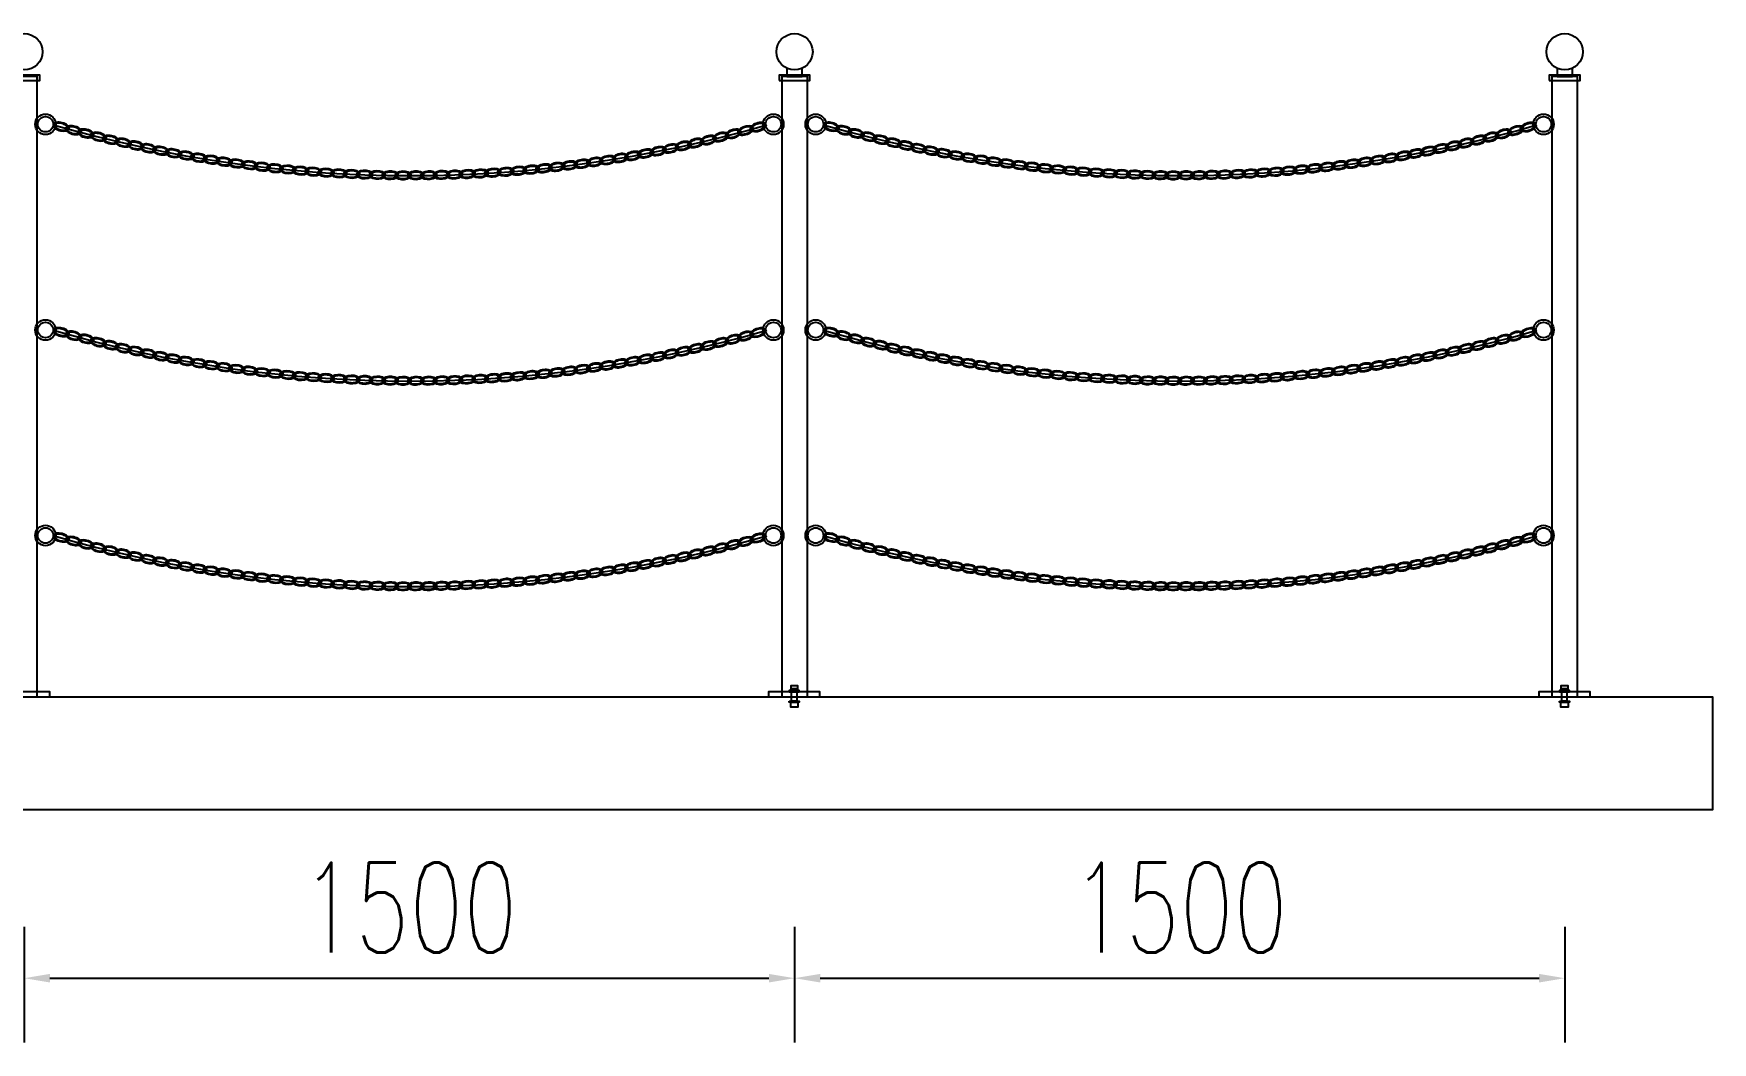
# Model space of a CAD drawing. Extents: x -18540 to 926017, y -610001 to -56924.
# Drawn here: x 497697 to 500966, y -116092 to -114128 of the extents above; entities that cross this region are included whole.
import ezdxf

# ---------------------------------------------------------------- set-up
doc = ezdxf.new("R2010")
doc.units = 0
doc.header["$LTSCALE"] = 10
doc.header["$MEASUREMENT"] = 0
for name, color, linetype in [('W-_ANTICOLLISION防撞措施', 6, 'Continuous'), ('W-PLASTIC_RAILINGS塑木栏杆', 6, 'Continuous'), ('W-REVETMENT驳岸', 251, 'Continuous'), ('W-STEEL_FRAME钢架', 3, 'Continuous')]:
    doc.layers.add(name, color=color, linetype=linetype)
doc.styles.add('STANDARD_T3', font='simplex.shx', dxfattribs={"width": 0.7, "bigfont": 'gbcbig.shx'})
doc.dimstyles.new('W&&50', dxfattribs={"dimtxt": 175, "dimasz": 50, "dimexe": 125, "dimexo": 150, "dimgap": 50, "dimtad": 1, "dimdec": 0, "dimzin": 0, "dimdsep": 46, "dimtxsty": 'STANDARD_T3', "dimcen": 0.09, "dimclrd": 1, "dimclre": 1, "dimclrt": 7, "dimazin": 2, "dimtfac": 1, "dimtdec": 0, "dimtix": 1, "dimtmove": 2, "dimatfit": 3, "dimfxl": 100, "dimtolj": 1, "dimtzin": 0, "dimarcsym": 0})

# ---------------------------------------------------------------- blocks, each defined once
blk = doc.blocks.new('*D1954')
at = {"layer": 'Defpoints', "color": 0, "transparency": 16777216}
for p in [(497678.5, -115419.4), (499178.5, -115419.4), (499178.5, -115967)]:
    blk.add_point(p, dxfattribs=at)
at = {"layer": 'W-STEEL_FRAME钢架', "color": 1, "lineweight": -2, "transparency": 16777216}
for p, q in [((497678.5, -115867), (497678.5, -116092)), ((499178.5, -115867), (499178.5, -116092)), ((497728.5, -115967), (499128.5, -115967))]:
    blk.add_line(p, q, dxfattribs=at)
at = {"layer": 'W-STEEL_FRAME钢架', "color": 1, "transparency": 16777216}
for points in [[(497728.5, -115958.6), (497728.5, -115975.3), (497678.5, -115967)], [(499128.5, -115958.6), (499128.5, -115975.3), (499178.5, -115967)]]:
    blk.add_solid(points, dxfattribs=at)
at = {"layer": 'W-STEEL_FRAME钢架', "color": 7, "transparency": 16777216, "insert": (498428.5, -115829.5), "char_height": 175, "attachment_point": 5, "style": 'STANDARD_T3'}
blk.add_mtext('\\A1;1500', dxfattribs=at)
blk = doc.blocks.new('*D1955')
at = {"layer": 'Defpoints', "color": 0, "transparency": 16777216}
for p in [(499178.5, -115419.4), (500678.5, -115419.4), (500678.5, -115967)]:
    blk.add_point(p, dxfattribs=at)
at = {"layer": 'W-STEEL_FRAME钢架', "color": 1, "lineweight": -2, "transparency": 16777216}
for p, q in [((499178.5, -115867), (499178.5, -116092)), ((500678.5, -115867), (500678.5, -116092)), ((499228.5, -115967), (500628.5, -115967))]:
    blk.add_line(p, q, dxfattribs=at)
at = {"layer": 'W-STEEL_FRAME钢架', "color": 1, "transparency": 16777216}
for points in [[(499228.5, -115958.6), (499228.5, -115975.3), (499178.5, -115967)], [(500628.5, -115958.6), (500628.5, -115975.3), (500678.5, -115967)]]:
    blk.add_solid(points, dxfattribs=at)
at = {"layer": 'W-STEEL_FRAME钢架', "color": 7, "transparency": 16777216, "insert": (499928.5, -115829.5), "char_height": 175, "attachment_point": 5, "style": 'STANDARD_T3'}
blk.add_mtext('\\A1;1500', dxfattribs=at)
blk = doc.blocks.new('*U1952')
at = {"layer": 'W-PLASTIC_RAILINGS塑木栏杆'}
for centre, start_param, end_param in [((15.9, 0.7), 5.719675, 11.831037), ((41, 0.9), 2.578067, 8.689445)]:
    blk.add_ellipse(centre, major_axis=(15.9, 0.7), ratio=0.498883, start_param=start_param, end_param=end_param, dxfattribs=at)
for points, knots in [([(28.1, -1.9), (28.2, -1.8), (28.3, -1.6), (29, -1), (29.4, -0.5), (29.8, 0.2), (30, 0.5), (30, 1), (30, 1.1), (30, 1.3), (30, 1.5), (30, 1.8), (29.8, 2.3), (29.6, 2.6), (29.1, 3.2), (28.8, 3.5), (28.1, 4.1), (27.6, 4.4), (26.1, 5.2), (24.7, 5.7), (21.7, 6.5), (20, 6.7), (16.5, 6.9), (14.7, 6.8), (11.2, 6.3), (9.5, 5.9), (6.8, 5), (5.7, 4.5), (4.1, 3.5), (3.5, 3), (2.6, 2.1), (2.3, 1.7), (2, 1), (1.9, 0.7), (1.8, 0.1), (1.8, -0.2), (2, -0.8), (2.2, -1.1), (2.7, -1.8), (3.1, -2.2), (4.1, -2.9), (4.7, -3.3), (6, -3.9), (6.8, -4.2), (9, -4.9), (10.5, -5.2), (13.9, -5.5), (15.6, -5.5), (19, -5.2), (20.7, -4.9), (23.8, -4.1), (25.2, -3.6), (26.4, -3), (26.4, -2.9), (26.5, -2.9)], [5.672591, 5.672591, 5.672591, 5.672591, 5.732045, 5.732045, 5.989329, 5.989329, 6.173043, 6.173043, 6.283185, 6.283185, 6.283185, 6.455274, 6.455274, 6.627362, 6.627362, 6.79945, 6.79945, 6.971538, 6.971538, 7.326596, 7.326596, 7.681654, 7.681654, 8.036712, 8.036712, 8.39177, 8.39177, 8.689562, 8.689562, 8.937439, 8.937439, 9.144062, 9.144062, 9.350686, 9.350686, 9.55731, 9.55731, 9.763933, 9.763933, 9.970557, 9.970557, 10.177181, 10.177181, 10.383804, 10.383804, 10.72734, 10.72734, 11.070875, 11.070875, 11.414411, 11.414411, 11.757946, 11.757946, 11.773982, 11.773982, 11.773982, 11.773982]), ([(28.9, 3.4), (28.6, 3.2), (28.3, 2.9), (27.7, 2.3), (27.4, 1.9), (27, 1.2), (26.9, 0.9), (26.9, 0.3), (26.9, 0), (27.1, -0.6), (27.3, -1), (27.8, -1.7), (28.2, -2), (29.1, -2.7), (29.7, -3.1), (31.1, -3.7), (31.8, -4), (34, -4.7), (35.6, -5), (38.9, -5.3), (40.7, -5.3), (44.1, -5.1), (45.8, -4.8), (48.8, -3.9), (50.2, -3.4), (52.2, -2.3), (53, -1.8), (54.1, -0.9), (54.5, -0.4), (54.9, 0.4), (55, 0.7), (55.1, 1.1), (55.1, 1.3), (55.1, 1.5), (55.1, 1.7), (55, 1.9), (54.8, 2.5), (54.7, 2.8), (54.2, 3.3), (53.9, 3.6), (53.2, 4.2), (52.7, 4.5), (51.1, 5.4), (49.8, 5.9), (46.8, 6.7), (45.1, 6.9), (41.6, 7.1), (39.7, 7), (36.3, 6.5), (34.6, 6.1), (32.1, 5.3), (31.2, 4.9), (30.4, 4.4)], [2.530994, 2.530994, 2.530994, 2.530994, 2.654253, 2.654253, 2.860877, 2.860877, 3.067501, 3.067501, 3.274124, 3.274124, 3.480748, 3.480748, 3.687372, 3.687372, 3.893995, 3.893995, 4.100619, 4.100619, 4.444154, 4.444154, 4.78769, 4.78769, 5.131226, 5.131226, 5.474761, 5.474761, 5.732045, 5.732045, 5.989329, 5.989329, 6.173043, 6.173043, 6.283185, 6.283185, 6.283185, 6.455274, 6.455274, 6.627362, 6.627362, 6.79945, 6.79945, 6.971538, 6.971538, 7.326596, 7.326596, 7.681654, 7.681654, 8.036712, 8.036712, 8.39177, 8.39177, 8.632388, 8.632388, 8.632388, 8.632388])]:
    blk.add_open_spline(points, degree=3, knots=knots, dxfattribs=at)
blk = doc.blocks.new('*U1953')
at = {"layer": 'W-REVETMENT驳岸', "color": 0, "linetype": 'ByBlock', "lineweight": -2, "transparency": 16777216}
for p, rotation in [((499234.6, -114305.4), 343.7596410931119), ((500568, -114321.4), 14.86390870683564), ((499282.8, -114318.9), 344.9116510047311), ((499331.2, -114331.4), 346.0636609163505), ((499379.8, -114343), 347.2156708279701), ((500422, -114355.5), 11.40787897197812), ((500470.9, -114345.1), 12.55988888359726), ((500519.6, -114333.7), 13.71189879521642), ((499428.7, -114353.5), 348.3676807395893), ((499477.8, -114363.1), 349.5196906512087), ((499527, -114371.7), 350.6717005628279), ((499576.4, -114379.3), 351.8237104744471), ((500224.5, -114387.1), 6.799839325499762), ((500274.1, -114380.7), 7.951849237119617), ((500323.6, -114373.3), 9.103859148739456), ((500372.9, -114364.9), 10.25586906035894), ((499626, -114386), 352.9757203860663), ((499675.7, -114391.6), 354.1277302976861), ((499725.5, -114396.2), 355.2797402093058), ((499775.3, -114399.8), 356.4317501209254), ((499825.3, -114402.4), 357.5837600325448), ((499875.2, -114404), 358.7357699441634), ((499925.2, -114404.6), 359.8877798557872), ((499975.2, -114404.2), 1.039789767401623), ((500025.2, -114402.8), 2.191799679021282), ((500075.2, -114400.4), 3.34380959064171), ((500125, -114397), 4.495819502261089), ((500174.8, -114392.5), 5.647829413880275)]:
    blk.add_blockref('*U1952', p, dxfattribs=dict(at, rotation=rotation))
blk = doc.blocks.new('*U1930')
at = {"layer": 'W-PLASTIC_RAILINGS塑木栏杆'}
for centre, start_param, end_param in [((15.9, 0.7), 5.719675, 11.831037), ((41, 0.9), 2.578067, 8.689445)]:
    blk.add_ellipse(centre, major_axis=(15.9, 0.7), ratio=0.498883, start_param=start_param, end_param=end_param, dxfattribs=at)
for points, knots in [([(28.1, -1.9), (28.2, -1.8), (28.3, -1.6), (29, -1), (29.4, -0.5), (29.8, 0.2), (30, 0.5), (30, 1), (30, 1.1), (30, 1.3), (30, 1.5), (30, 1.8), (29.8, 2.3), (29.6, 2.6), (29.1, 3.2), (28.8, 3.5), (28.1, 4.1), (27.6, 4.4), (26.1, 5.2), (24.7, 5.7), (21.7, 6.5), (20, 6.7), (16.5, 6.9), (14.7, 6.8), (11.2, 6.3), (9.5, 5.9), (6.8, 5), (5.7, 4.5), (4.1, 3.5), (3.5, 3), (2.6, 2.1), (2.3, 1.7), (2, 1), (1.9, 0.7), (1.8, 0.1), (1.8, -0.2), (2, -0.8), (2.2, -1.1), (2.7, -1.8), (3.1, -2.2), (4.1, -2.9), (4.7, -3.3), (6, -3.9), (6.8, -4.2), (9, -4.9), (10.5, -5.2), (13.9, -5.5), (15.6, -5.5), (19, -5.2), (20.7, -4.9), (23.8, -4.1), (25.2, -3.6), (26.4, -3), (26.4, -2.9), (26.5, -2.9)], [5.672591, 5.672591, 5.672591, 5.672591, 5.732045, 5.732045, 5.989329, 5.989329, 6.173043, 6.173043, 6.283185, 6.283185, 6.283185, 6.455274, 6.455274, 6.627362, 6.627362, 6.79945, 6.79945, 6.971538, 6.971538, 7.326596, 7.326596, 7.681654, 7.681654, 8.036712, 8.036712, 8.39177, 8.39177, 8.689562, 8.689562, 8.937439, 8.937439, 9.144062, 9.144062, 9.350686, 9.350686, 9.55731, 9.55731, 9.763933, 9.763933, 9.970557, 9.970557, 10.177181, 10.177181, 10.383804, 10.383804, 10.72734, 10.72734, 11.070875, 11.070875, 11.414411, 11.414411, 11.757946, 11.757946, 11.773982, 11.773982, 11.773982, 11.773982]), ([(28.9, 3.4), (28.6, 3.2), (28.3, 2.9), (27.7, 2.3), (27.4, 1.9), (27, 1.2), (26.9, 0.9), (26.9, 0.3), (26.9, 0), (27.1, -0.6), (27.3, -1), (27.8, -1.7), (28.2, -2), (29.1, -2.7), (29.7, -3.1), (31.1, -3.7), (31.8, -4), (34, -4.7), (35.6, -5), (38.9, -5.3), (40.7, -5.3), (44.1, -5.1), (45.8, -4.8), (48.8, -3.9), (50.2, -3.4), (52.2, -2.3), (53, -1.8), (54.1, -0.9), (54.5, -0.4), (54.9, 0.4), (55, 0.7), (55.1, 1.1), (55.1, 1.3), (55.1, 1.5), (55.1, 1.7), (55, 1.9), (54.8, 2.5), (54.7, 2.8), (54.2, 3.3), (53.9, 3.6), (53.2, 4.2), (52.7, 4.5), (51.1, 5.4), (49.8, 5.9), (46.8, 6.7), (45.1, 6.9), (41.6, 7.1), (39.7, 7), (36.3, 6.5), (34.6, 6.1), (32.1, 5.3), (31.2, 4.9), (30.4, 4.4)], [2.530994, 2.530994, 2.530994, 2.530994, 2.654253, 2.654253, 2.860877, 2.860877, 3.067501, 3.067501, 3.274124, 3.274124, 3.480748, 3.480748, 3.687372, 3.687372, 3.893995, 3.893995, 4.100619, 4.100619, 4.444154, 4.444154, 4.78769, 4.78769, 5.131226, 5.131226, 5.474761, 5.474761, 5.732045, 5.732045, 5.989329, 5.989329, 6.173043, 6.173043, 6.283185, 6.283185, 6.283185, 6.455274, 6.455274, 6.627362, 6.627362, 6.79945, 6.79945, 6.971538, 6.971538, 7.326596, 7.326596, 7.681654, 7.681654, 8.036712, 8.036712, 8.39177, 8.39177, 8.632388, 8.632388, 8.632388, 8.632388])]:
    blk.add_open_spline(points, degree=3, knots=knots, dxfattribs=at)
blk = doc.blocks.new('*U1931')
at = {"layer": 'W-REVETMENT驳岸', "color": 0, "linetype": 'ByBlock', "lineweight": -2, "transparency": 16777216}
for p, rotation in [((499234.6, -114705.4), 343.7596410931119), ((500568, -114721.4), 14.86390870683564), ((499282.8, -114718.9), 344.9116510047311), ((499331.2, -114731.4), 346.0636609163505), ((500470.9, -114745.1), 12.55988888359726), ((500519.6, -114733.7), 13.71189879521642), ((499379.8, -114743), 347.2156708279701), ((499428.7, -114753.5), 348.3676807395893), ((499477.8, -114763.1), 349.5196906512087), ((499527, -114771.7), 350.6717005628279), ((500323.6, -114773.3), 9.103859148739456), ((500372.9, -114764.9), 10.25586906035894), ((500422, -114755.5), 11.40787897197812), ((499576.4, -114779.3), 351.8237104744471), ((499626, -114786), 352.9757203860663), ((499675.7, -114791.6), 354.1277302976861), ((499725.5, -114796.2), 355.2797402093058), ((499775.3, -114799.8), 356.4317501209254), ((499825.3, -114802.4), 357.5837600325448), ((499875.2, -114804), 358.7357699441634), ((499925.2, -114804.6), 359.8877798557872), ((499975.2, -114804.2), 1.039789767401623), ((500025.2, -114802.8), 2.191799679021282), ((500075.2, -114800.4), 3.34380959064171), ((500125, -114797), 4.495819502261089), ((500174.8, -114792.5), 5.647829413880275), ((500224.5, -114787.1), 6.799839325499762), ((500274.1, -114780.7), 7.951849237119617)]:
    blk.add_blockref('*U1930', p, dxfattribs=dict(at, rotation=rotation))
blk = doc.blocks.new('*U1932')
at = {"layer": 'W-PLASTIC_RAILINGS塑木栏杆'}
for centre, start_param, end_param in [((15.9, 0.7), 5.719675, 11.831037), ((41, 0.9), 2.578067, 8.689445)]:
    blk.add_ellipse(centre, major_axis=(15.9, 0.7), ratio=0.498883, start_param=start_param, end_param=end_param, dxfattribs=at)
for points, knots in [([(28.1, -1.9), (28.2, -1.8), (28.3, -1.6), (29, -1), (29.4, -0.5), (29.8, 0.2), (30, 0.5), (30, 1), (30, 1.1), (30, 1.3), (30, 1.5), (30, 1.8), (29.8, 2.3), (29.6, 2.6), (29.1, 3.2), (28.8, 3.5), (28.1, 4.1), (27.6, 4.4), (26.1, 5.2), (24.7, 5.7), (21.7, 6.5), (20, 6.7), (16.5, 6.9), (14.7, 6.8), (11.2, 6.3), (9.5, 5.9), (6.8, 5), (5.7, 4.5), (4.1, 3.5), (3.5, 3), (2.6, 2.1), (2.3, 1.7), (2, 1), (1.9, 0.7), (1.8, 0.1), (1.8, -0.2), (2, -0.8), (2.2, -1.1), (2.7, -1.8), (3.1, -2.2), (4.1, -2.9), (4.7, -3.3), (6, -3.9), (6.8, -4.2), (9, -4.9), (10.5, -5.2), (13.9, -5.5), (15.6, -5.5), (19, -5.2), (20.7, -4.9), (23.8, -4.1), (25.2, -3.6), (26.4, -3), (26.4, -2.9), (26.5, -2.9)], [5.672591, 5.672591, 5.672591, 5.672591, 5.732045, 5.732045, 5.989329, 5.989329, 6.173043, 6.173043, 6.283185, 6.283185, 6.283185, 6.455274, 6.455274, 6.627362, 6.627362, 6.79945, 6.79945, 6.971538, 6.971538, 7.326596, 7.326596, 7.681654, 7.681654, 8.036712, 8.036712, 8.39177, 8.39177, 8.689562, 8.689562, 8.937439, 8.937439, 9.144062, 9.144062, 9.350686, 9.350686, 9.55731, 9.55731, 9.763933, 9.763933, 9.970557, 9.970557, 10.177181, 10.177181, 10.383804, 10.383804, 10.72734, 10.72734, 11.070875, 11.070875, 11.414411, 11.414411, 11.757946, 11.757946, 11.773982, 11.773982, 11.773982, 11.773982]), ([(28.9, 3.4), (28.6, 3.2), (28.3, 2.9), (27.7, 2.3), (27.4, 1.9), (27, 1.2), (26.9, 0.9), (26.9, 0.3), (26.9, 0), (27.1, -0.6), (27.3, -1), (27.8, -1.7), (28.2, -2), (29.1, -2.7), (29.7, -3.1), (31.1, -3.7), (31.8, -4), (34, -4.7), (35.6, -5), (38.9, -5.3), (40.7, -5.3), (44.1, -5.1), (45.8, -4.8), (48.8, -3.9), (50.2, -3.4), (52.2, -2.3), (53, -1.8), (54.1, -0.9), (54.5, -0.4), (54.9, 0.4), (55, 0.7), (55.1, 1.1), (55.1, 1.3), (55.1, 1.5), (55.1, 1.7), (55, 1.9), (54.8, 2.5), (54.7, 2.8), (54.2, 3.3), (53.9, 3.6), (53.2, 4.2), (52.7, 4.5), (51.1, 5.4), (49.8, 5.9), (46.8, 6.7), (45.1, 6.9), (41.6, 7.1), (39.7, 7), (36.3, 6.5), (34.6, 6.1), (32.1, 5.3), (31.2, 4.9), (30.4, 4.4)], [2.530994, 2.530994, 2.530994, 2.530994, 2.654253, 2.654253, 2.860877, 2.860877, 3.067501, 3.067501, 3.274124, 3.274124, 3.480748, 3.480748, 3.687372, 3.687372, 3.893995, 3.893995, 4.100619, 4.100619, 4.444154, 4.444154, 4.78769, 4.78769, 5.131226, 5.131226, 5.474761, 5.474761, 5.732045, 5.732045, 5.989329, 5.989329, 6.173043, 6.173043, 6.283185, 6.283185, 6.283185, 6.455274, 6.455274, 6.627362, 6.627362, 6.79945, 6.79945, 6.971538, 6.971538, 7.326596, 7.326596, 7.681654, 7.681654, 8.036712, 8.036712, 8.39177, 8.39177, 8.632388, 8.632388, 8.632388, 8.632388])]:
    blk.add_open_spline(points, degree=3, knots=knots, dxfattribs=at)
blk = doc.blocks.new('*U1933')
at = {"layer": 'W-REVETMENT驳岸', "color": 0, "linetype": 'ByBlock', "lineweight": -2, "transparency": 16777216}
for p, rotation in [((499234.6, -115105.4), 343.7596410931119), ((499282.8, -115118.9), 344.9116510047311), ((499331.2, -115131.4), 346.0636609163505), ((500519.6, -115133.7), 13.71189879521642), ((500568, -115121.4), 14.86390870683564), ((499379.8, -115143), 347.2156708279701), ((499428.7, -115153.5), 348.3676807395893), ((499477.8, -115163.1), 349.5196906512087), ((500323.6, -115173.3), 9.103859148739456), ((500372.9, -115164.9), 10.25586906035894), ((500422, -115155.5), 11.40787897197812), ((500470.9, -115145.1), 12.55988888359726), ((499527, -115171.7), 350.6717005628279), ((499576.4, -115179.3), 351.8237104744471), ((499626, -115186), 352.9757203860663), ((499675.7, -115191.6), 354.1277302976861), ((499725.5, -115196.2), 355.2797402093058), ((500075.2, -115200.4), 3.34380959064171), ((500125, -115197), 4.495819502261089), ((500174.8, -115192.5), 5.647829413880275), ((500224.5, -115187.1), 6.799839325499762), ((500274.1, -115180.7), 7.951849237119617), ((499775.3, -115199.8), 356.4317501209254), ((499825.3, -115202.4), 357.5837600325448), ((499875.2, -115204), 358.7357699441634), ((499925.2, -115204.6), 359.8877798557872), ((499975.2, -115204.2), 1.039789767401623), ((500025.2, -115202.8), 2.191799679021282)]:
    blk.add_blockref('*U1932', p, dxfattribs=dict(at, rotation=rotation))
blk = doc.blocks.new('*U1944')
at = {"layer": 'W-PLASTIC_RAILINGS塑木栏杆'}
for centre, start_param, end_param in [((15.9, 0.7), 5.719675, 11.831037), ((41, 0.9), 2.578067, 8.689445)]:
    blk.add_ellipse(centre, major_axis=(15.9, 0.7), ratio=0.498883, start_param=start_param, end_param=end_param, dxfattribs=at)
for points, knots in [([(28.1, -1.9), (28.2, -1.8), (28.3, -1.6), (29, -1), (29.4, -0.5), (29.8, 0.2), (30, 0.5), (30, 1), (30, 1.1), (30, 1.3), (30, 1.5), (30, 1.8), (29.8, 2.3), (29.6, 2.6), (29.1, 3.2), (28.8, 3.5), (28.1, 4.1), (27.6, 4.4), (26.1, 5.2), (24.7, 5.7), (21.7, 6.5), (20, 6.7), (16.5, 6.9), (14.7, 6.8), (11.2, 6.3), (9.5, 5.9), (6.8, 5), (5.7, 4.5), (4.1, 3.5), (3.5, 3), (2.6, 2.1), (2.3, 1.7), (2, 1), (1.9, 0.7), (1.8, 0.1), (1.8, -0.2), (2, -0.8), (2.2, -1.1), (2.7, -1.8), (3.1, -2.2), (4.1, -2.9), (4.7, -3.3), (6, -3.9), (6.8, -4.2), (9, -4.9), (10.5, -5.2), (13.9, -5.5), (15.6, -5.5), (19, -5.2), (20.7, -4.9), (23.8, -4.1), (25.2, -3.6), (26.4, -3), (26.4, -2.9), (26.5, -2.9)], [5.672591, 5.672591, 5.672591, 5.672591, 5.732045, 5.732045, 5.989329, 5.989329, 6.173043, 6.173043, 6.283185, 6.283185, 6.283185, 6.455274, 6.455274, 6.627362, 6.627362, 6.79945, 6.79945, 6.971538, 6.971538, 7.326596, 7.326596, 7.681654, 7.681654, 8.036712, 8.036712, 8.39177, 8.39177, 8.689562, 8.689562, 8.937439, 8.937439, 9.144062, 9.144062, 9.350686, 9.350686, 9.55731, 9.55731, 9.763933, 9.763933, 9.970557, 9.970557, 10.177181, 10.177181, 10.383804, 10.383804, 10.72734, 10.72734, 11.070875, 11.070875, 11.414411, 11.414411, 11.757946, 11.757946, 11.773982, 11.773982, 11.773982, 11.773982]), ([(28.9, 3.4), (28.6, 3.2), (28.3, 2.9), (27.7, 2.3), (27.4, 1.9), (27, 1.2), (26.9, 0.9), (26.9, 0.3), (26.9, 0), (27.1, -0.6), (27.3, -1), (27.8, -1.7), (28.2, -2), (29.1, -2.7), (29.7, -3.1), (31.1, -3.7), (31.8, -4), (34, -4.7), (35.6, -5), (38.9, -5.3), (40.7, -5.3), (44.1, -5.1), (45.8, -4.8), (48.8, -3.9), (50.2, -3.4), (52.2, -2.3), (53, -1.8), (54.1, -0.9), (54.5, -0.4), (54.9, 0.4), (55, 0.7), (55.1, 1.1), (55.1, 1.3), (55.1, 1.5), (55.1, 1.7), (55, 1.9), (54.8, 2.5), (54.7, 2.8), (54.2, 3.3), (53.9, 3.6), (53.2, 4.2), (52.7, 4.5), (51.1, 5.4), (49.8, 5.9), (46.8, 6.7), (45.1, 6.9), (41.6, 7.1), (39.7, 7), (36.3, 6.5), (34.6, 6.1), (32.1, 5.3), (31.2, 4.9), (30.4, 4.4)], [2.530994, 2.530994, 2.530994, 2.530994, 2.654253, 2.654253, 2.860877, 2.860877, 3.067501, 3.067501, 3.274124, 3.274124, 3.480748, 3.480748, 3.687372, 3.687372, 3.893995, 3.893995, 4.100619, 4.100619, 4.444154, 4.444154, 4.78769, 4.78769, 5.131226, 5.131226, 5.474761, 5.474761, 5.732045, 5.732045, 5.989329, 5.989329, 6.173043, 6.173043, 6.283185, 6.283185, 6.283185, 6.455274, 6.455274, 6.627362, 6.627362, 6.79945, 6.79945, 6.971538, 6.971538, 7.326596, 7.326596, 7.681654, 7.681654, 8.036712, 8.036712, 8.39177, 8.39177, 8.632388, 8.632388, 8.632388, 8.632388])]:
    blk.add_open_spline(points, degree=3, knots=knots, dxfattribs=at)
blk = doc.blocks.new('*U1945')
at = {"layer": 'W-REVETMENT驳岸', "color": 0, "linetype": 'ByBlock', "lineweight": -2, "transparency": 16777216}
for p, rotation in [((497734.6, -114305.4), 343.7596410931119), ((499068, -114321.4), 14.86390870683564), ((497782.8, -114318.9), 344.9116510047311), ((497831.2, -114331.4), 346.0636609163505), ((497879.8, -114343), 347.2156708279701), ((498922, -114355.5), 11.40787897197812), ((498970.9, -114345.1), 12.55988888359726), ((499019.6, -114333.7), 13.71189879521642), ((497928.7, -114353.5), 348.3676807395893), ((497977.8, -114363.1), 349.5196906512087), ((498027, -114371.7), 350.6717005628279), ((498076.4, -114379.3), 351.8237104744471), ((498724.5, -114387.1), 6.799839325499762), ((498774.1, -114380.7), 7.951849237119617), ((498823.6, -114373.3), 9.103859148739456), ((498872.9, -114364.9), 10.25586906035894), ((498126, -114386), 352.9757203860663), ((498175.7, -114391.6), 354.1277302976861), ((498225.5, -114396.2), 355.2797402093058), ((498275.3, -114399.8), 356.4317501209254), ((498325.3, -114402.4), 357.5837600325448), ((498375.2, -114404), 358.7357699441634), ((498425.2, -114404.6), 359.8877798557872), ((498475.2, -114404.2), 1.039789767401623), ((498525.2, -114402.8), 2.191799679021282), ((498575.2, -114400.4), 3.34380959064171), ((498625, -114397), 4.495819502261089), ((498674.8, -114392.5), 5.647829413880275)]:
    blk.add_blockref('*U1944', p, dxfattribs=dict(at, rotation=rotation))
blk = doc.blocks.new('*U1940')
at = {"layer": 'W-PLASTIC_RAILINGS塑木栏杆'}
for centre, start_param, end_param in [((15.9, 0.7), 5.719675, 11.831037), ((41, 0.9), 2.578067, 8.689445)]:
    blk.add_ellipse(centre, major_axis=(15.9, 0.7), ratio=0.498883, start_param=start_param, end_param=end_param, dxfattribs=at)
for points, knots in [([(28.1, -1.9), (28.2, -1.8), (28.3, -1.6), (29, -1), (29.4, -0.5), (29.8, 0.2), (30, 0.5), (30, 1), (30, 1.1), (30, 1.3), (30, 1.5), (30, 1.8), (29.8, 2.3), (29.6, 2.6), (29.1, 3.2), (28.8, 3.5), (28.1, 4.1), (27.6, 4.4), (26.1, 5.2), (24.7, 5.7), (21.7, 6.5), (20, 6.7), (16.5, 6.9), (14.7, 6.8), (11.2, 6.3), (9.5, 5.9), (6.8, 5), (5.7, 4.5), (4.1, 3.5), (3.5, 3), (2.6, 2.1), (2.3, 1.7), (2, 1), (1.9, 0.7), (1.8, 0.1), (1.8, -0.2), (2, -0.8), (2.2, -1.1), (2.7, -1.8), (3.1, -2.2), (4.1, -2.9), (4.7, -3.3), (6, -3.9), (6.8, -4.2), (9, -4.9), (10.5, -5.2), (13.9, -5.5), (15.6, -5.5), (19, -5.2), (20.7, -4.9), (23.8, -4.1), (25.2, -3.6), (26.4, -3), (26.4, -2.9), (26.5, -2.9)], [5.672591, 5.672591, 5.672591, 5.672591, 5.732045, 5.732045, 5.989329, 5.989329, 6.173043, 6.173043, 6.283185, 6.283185, 6.283185, 6.455274, 6.455274, 6.627362, 6.627362, 6.79945, 6.79945, 6.971538, 6.971538, 7.326596, 7.326596, 7.681654, 7.681654, 8.036712, 8.036712, 8.39177, 8.39177, 8.689562, 8.689562, 8.937439, 8.937439, 9.144062, 9.144062, 9.350686, 9.350686, 9.55731, 9.55731, 9.763933, 9.763933, 9.970557, 9.970557, 10.177181, 10.177181, 10.383804, 10.383804, 10.72734, 10.72734, 11.070875, 11.070875, 11.414411, 11.414411, 11.757946, 11.757946, 11.773982, 11.773982, 11.773982, 11.773982]), ([(28.9, 3.4), (28.6, 3.2), (28.3, 2.9), (27.7, 2.3), (27.4, 1.9), (27, 1.2), (26.9, 0.9), (26.9, 0.3), (26.9, 0), (27.1, -0.6), (27.3, -1), (27.8, -1.7), (28.2, -2), (29.1, -2.7), (29.7, -3.1), (31.1, -3.7), (31.8, -4), (34, -4.7), (35.6, -5), (38.9, -5.3), (40.7, -5.3), (44.1, -5.1), (45.8, -4.8), (48.8, -3.9), (50.2, -3.4), (52.2, -2.3), (53, -1.8), (54.1, -0.9), (54.5, -0.4), (54.9, 0.4), (55, 0.7), (55.1, 1.1), (55.1, 1.3), (55.1, 1.5), (55.1, 1.7), (55, 1.9), (54.8, 2.5), (54.7, 2.8), (54.2, 3.3), (53.9, 3.6), (53.2, 4.2), (52.7, 4.5), (51.1, 5.4), (49.8, 5.9), (46.8, 6.7), (45.1, 6.9), (41.6, 7.1), (39.7, 7), (36.3, 6.5), (34.6, 6.1), (32.1, 5.3), (31.2, 4.9), (30.4, 4.4)], [2.530994, 2.530994, 2.530994, 2.530994, 2.654253, 2.654253, 2.860877, 2.860877, 3.067501, 3.067501, 3.274124, 3.274124, 3.480748, 3.480748, 3.687372, 3.687372, 3.893995, 3.893995, 4.100619, 4.100619, 4.444154, 4.444154, 4.78769, 4.78769, 5.131226, 5.131226, 5.474761, 5.474761, 5.732045, 5.732045, 5.989329, 5.989329, 6.173043, 6.173043, 6.283185, 6.283185, 6.283185, 6.455274, 6.455274, 6.627362, 6.627362, 6.79945, 6.79945, 6.971538, 6.971538, 7.326596, 7.326596, 7.681654, 7.681654, 8.036712, 8.036712, 8.39177, 8.39177, 8.632388, 8.632388, 8.632388, 8.632388])]:
    blk.add_open_spline(points, degree=3, knots=knots, dxfattribs=at)
blk = doc.blocks.new('*U1941')
at = {"layer": 'W-REVETMENT驳岸', "color": 0, "linetype": 'ByBlock', "lineweight": -2, "transparency": 16777216}
for p, rotation in [((497734.6, -114705.4), 343.7596410931119), ((499068, -114721.4), 14.86390870683564), ((497782.8, -114718.9), 344.9116510047311), ((497831.2, -114731.4), 346.0636609163505), ((498970.9, -114745.1), 12.55988888359726), ((499019.6, -114733.7), 13.71189879521642), ((497879.8, -114743), 347.2156708279701), ((497928.7, -114753.5), 348.3676807395893), ((497977.8, -114763.1), 349.5196906512087), ((498027, -114771.7), 350.6717005628279), ((498823.6, -114773.3), 9.103859148739456), ((498872.9, -114764.9), 10.25586906035894), ((498922, -114755.5), 11.40787897197812), ((498076.4, -114779.3), 351.8237104744471), ((498126, -114786), 352.9757203860663), ((498175.7, -114791.6), 354.1277302976861), ((498225.5, -114796.2), 355.2797402093058), ((498275.3, -114799.8), 356.4317501209254), ((498325.3, -114802.4), 357.5837600325448), ((498375.2, -114804), 358.7357699441634), ((498425.2, -114804.6), 359.8877798557872), ((498475.2, -114804.2), 1.039789767401623), ((498525.2, -114802.8), 2.191799679021282), ((498575.2, -114800.4), 3.34380959064171), ((498625, -114797), 4.495819502261089), ((498674.8, -114792.5), 5.647829413880275), ((498724.5, -114787.1), 6.799839325499762), ((498774.1, -114780.7), 7.951849237119617)]:
    blk.add_blockref('*U1940', p, dxfattribs=dict(at, rotation=rotation))
blk = doc.blocks.new('*U1942')
at = {"layer": 'W-PLASTIC_RAILINGS塑木栏杆'}
for centre, start_param, end_param in [((15.9, 0.7), 5.719675, 11.831037), ((41, 0.9), 2.578067, 8.689445)]:
    blk.add_ellipse(centre, major_axis=(15.9, 0.7), ratio=0.498883, start_param=start_param, end_param=end_param, dxfattribs=at)
for points, knots in [([(28.1, -1.9), (28.2, -1.8), (28.3, -1.6), (29, -1), (29.4, -0.5), (29.8, 0.2), (30, 0.5), (30, 1), (30, 1.1), (30, 1.3), (30, 1.5), (30, 1.8), (29.8, 2.3), (29.6, 2.6), (29.1, 3.2), (28.8, 3.5), (28.1, 4.1), (27.6, 4.4), (26.1, 5.2), (24.7, 5.7), (21.7, 6.5), (20, 6.7), (16.5, 6.9), (14.7, 6.8), (11.2, 6.3), (9.5, 5.9), (6.8, 5), (5.7, 4.5), (4.1, 3.5), (3.5, 3), (2.6, 2.1), (2.3, 1.7), (2, 1), (1.9, 0.7), (1.8, 0.1), (1.8, -0.2), (2, -0.8), (2.2, -1.1), (2.7, -1.8), (3.1, -2.2), (4.1, -2.9), (4.7, -3.3), (6, -3.9), (6.8, -4.2), (9, -4.9), (10.5, -5.2), (13.9, -5.5), (15.6, -5.5), (19, -5.2), (20.7, -4.9), (23.8, -4.1), (25.2, -3.6), (26.4, -3), (26.4, -2.9), (26.5, -2.9)], [5.672591, 5.672591, 5.672591, 5.672591, 5.732045, 5.732045, 5.989329, 5.989329, 6.173043, 6.173043, 6.283185, 6.283185, 6.283185, 6.455274, 6.455274, 6.627362, 6.627362, 6.79945, 6.79945, 6.971538, 6.971538, 7.326596, 7.326596, 7.681654, 7.681654, 8.036712, 8.036712, 8.39177, 8.39177, 8.689562, 8.689562, 8.937439, 8.937439, 9.144062, 9.144062, 9.350686, 9.350686, 9.55731, 9.55731, 9.763933, 9.763933, 9.970557, 9.970557, 10.177181, 10.177181, 10.383804, 10.383804, 10.72734, 10.72734, 11.070875, 11.070875, 11.414411, 11.414411, 11.757946, 11.757946, 11.773982, 11.773982, 11.773982, 11.773982]), ([(28.9, 3.4), (28.6, 3.2), (28.3, 2.9), (27.7, 2.3), (27.4, 1.9), (27, 1.2), (26.9, 0.9), (26.9, 0.3), (26.9, 0), (27.1, -0.6), (27.3, -1), (27.8, -1.7), (28.2, -2), (29.1, -2.7), (29.7, -3.1), (31.1, -3.7), (31.8, -4), (34, -4.7), (35.6, -5), (38.9, -5.3), (40.7, -5.3), (44.1, -5.1), (45.8, -4.8), (48.8, -3.9), (50.2, -3.4), (52.2, -2.3), (53, -1.8), (54.1, -0.9), (54.5, -0.4), (54.9, 0.4), (55, 0.7), (55.1, 1.1), (55.1, 1.3), (55.1, 1.5), (55.1, 1.7), (55, 1.9), (54.8, 2.5), (54.7, 2.8), (54.2, 3.3), (53.9, 3.6), (53.2, 4.2), (52.7, 4.5), (51.1, 5.4), (49.8, 5.9), (46.8, 6.7), (45.1, 6.9), (41.6, 7.1), (39.7, 7), (36.3, 6.5), (34.6, 6.1), (32.1, 5.3), (31.2, 4.9), (30.4, 4.4)], [2.530994, 2.530994, 2.530994, 2.530994, 2.654253, 2.654253, 2.860877, 2.860877, 3.067501, 3.067501, 3.274124, 3.274124, 3.480748, 3.480748, 3.687372, 3.687372, 3.893995, 3.893995, 4.100619, 4.100619, 4.444154, 4.444154, 4.78769, 4.78769, 5.131226, 5.131226, 5.474761, 5.474761, 5.732045, 5.732045, 5.989329, 5.989329, 6.173043, 6.173043, 6.283185, 6.283185, 6.283185, 6.455274, 6.455274, 6.627362, 6.627362, 6.79945, 6.79945, 6.971538, 6.971538, 7.326596, 7.326596, 7.681654, 7.681654, 8.036712, 8.036712, 8.39177, 8.39177, 8.632388, 8.632388, 8.632388, 8.632388])]:
    blk.add_open_spline(points, degree=3, knots=knots, dxfattribs=at)
blk = doc.blocks.new('*U1943')
at = {"layer": 'W-REVETMENT驳岸', "color": 0, "linetype": 'ByBlock', "lineweight": -2, "transparency": 16777216}
for p, rotation in [((497734.6, -115105.4), 343.7596410931119), ((497782.8, -115118.9), 344.9116510047311), ((497831.2, -115131.4), 346.0636609163505), ((499019.6, -115133.7), 13.71189879521642), ((499068, -115121.4), 14.86390870683564), ((497879.8, -115143), 347.2156708279701), ((497928.7, -115153.5), 348.3676807395893), ((497977.8, -115163.1), 349.5196906512087), ((498823.6, -115173.3), 9.103859148739456), ((498872.9, -115164.9), 10.25586906035894), ((498922, -115155.5), 11.40787897197812), ((498970.9, -115145.1), 12.55988888359726), ((498027, -115171.7), 350.6717005628279), ((498076.4, -115179.3), 351.8237104744471), ((498126, -115186), 352.9757203860663), ((498175.7, -115191.6), 354.1277302976861), ((498225.5, -115196.2), 355.2797402093058), ((498575.2, -115200.4), 3.34380959064171), ((498625, -115197), 4.495819502261089), ((498674.8, -115192.5), 5.647829413880275), ((498724.5, -115187.1), 6.799839325499762), ((498774.1, -115180.7), 7.951849237119617), ((498275.3, -115199.8), 356.4317501209254), ((498325.3, -115202.4), 357.5837600325448), ((498375.2, -115204), 358.7357699441634), ((498425.2, -115204.6), 359.8877798557872), ((498475.2, -115204.2), 1.039789767401623), ((498525.2, -115202.8), 2.191799679021282)]:
    blk.add_blockref('*U1942', p, dxfattribs=dict(at, rotation=rotation))

msp = doc.modelspace()

# ---------------------------------------------------------------- linework, layer by layer
at = {"layer": 'W-_ANTICOLLISION防撞措施', "color": 0, "linetype": 'ByBlock'}
msp.add_lwpolyline([(494582.3, -115419.4), (500966.2, -115419.4), (500966.2, -115639.4), (494582.3, -115639.4)], close=True, dxfattribs=at)
at = {"layer": 'W-PLASTIC_RAILINGS塑木栏杆', "color": 4}
for points in [[(499163.5, -114195.5), (499163.5, -114211.4), (499193.5, -114211.4), (499193.5, -114195.5)], [(500663.5, -114195.5), (500663.5, -114211.4), (500693.5, -114211.4), (500693.5, -114195.5)]]:
    msp.add_lwpolyline(points, dxfattribs=at)
for points in [[(497648.5, -114219.3), (497708.5, -114219.3), (497708.5, -114209.3), (497648.5, -114209.3)], [(497653.5, -115419.4), (497703.5, -115419.4), (497703.5, -114211.4), (497653.5, -114211.4)], [(499148.5, -114219.3), (499208.5, -114219.3), (499208.5, -114209.3), (499148.5, -114209.3)], [(499153.5, -115419.4), (499203.5, -115419.4), (499203.5, -114211.4), (499153.5, -114211.4)], [(500648.5, -114219.3), (500708.5, -114219.3), (500708.5, -114209.3), (500648.5, -114209.3)], [(500653.5, -115419.4), (500703.5, -115419.4), (500703.5, -114211.4), (500653.5, -114211.4)], [(497627.9, -115419.4), (497727.9, -115419.4), (497727.9, -115409.4), (497627.9, -115409.4)], [(499127.9, -115419.4), (499227.9, -115419.4), (499227.9, -115409.4), (499127.9, -115409.4)], [(499168.2, -115409.4), (499187.7, -115409.4), (499187.7, -115407.1), (499168.2, -115407.1)], [(499171.2, -115407.1), (499185.1, -115407.1), (499185.1, -115397.6), (499171.2, -115397.6)], [(499172.9, -115402.9), (499182.9, -115402.9), (499182.9, -115427.5), (499172.9, -115427.5)], [(500627.9, -115419.4), (500727.9, -115419.4), (500727.9, -115409.4), (500627.9, -115409.4)], [(500668.2, -115409.4), (500687.7, -115409.4), (500687.7, -115407.1), (500668.2, -115407.1)], [(500671.2, -115407.1), (500685.1, -115407.1), (500685.1, -115397.6), (500671.2, -115397.6)], [(500672.9, -115402.9), (500682.9, -115402.9), (500682.9, -115427.5), (500672.9, -115427.5)], [(499168.2, -115427.5), (499187.7, -115427.5), (499187.7, -115429.8), (499168.2, -115429.8)], [(499171.2, -115429.8), (499185.1, -115429.8), (499185.1, -115439.3), (499171.2, -115439.3)], [(500668.2, -115427.5), (500687.7, -115427.5), (500687.7, -115429.8), (500668.2, -115429.8)], [(500671.2, -115429.8), (500685.1, -115429.8), (500685.1, -115439.3), (500671.2, -115439.3)]]:
    msp.add_lwpolyline(points, close=True, dxfattribs=at)
for centre, radius in [((497678.5, -114163.5), 35.4), ((499178.5, -114163.5), 35.4), ((500678.5, -114163.5), 35.4), ((497719.7, -114304.6), 20), ((497719.7, -114304.6), 15), ((499137.3, -114304.6), 20), ((499137.3, -114304.6), 15), ((499219.7, -114304.6), 20), ((499219.7, -114304.6), 15), ((500637.3, -114304.6), 20), ((500637.3, -114304.6), 15), ((497719.7, -114705.1), 20), ((497719.7, -114705.1), 15), ((499137.3, -114705.1), 20), ((499137.3, -114705.1), 15), ((499219.7, -114705.1), 20), ((499219.7, -114705.1), 15), ((500637.3, -114705.1), 20), ((500637.3, -114705.1), 15), ((497719.7, -115105.1), 20), ((499137.3, -115105.1), 20), ((499219.7, -115105.1), 20), ((500637.3, -115105.1), 20), ((497719.7, -115105.1), 15), ((499137.3, -115105.1), 15), ((499219.7, -115105.1), 15), ((500637.3, -115105.1), 15)]:
    msp.add_circle(centre, radius, dxfattribs=at)
at = {"layer": 'W-PLASTIC_RAILINGS塑木栏杆'}
for centre in [(498430.1, -111917.8), (499930.1, -111917.8), (498430.1, -112317.8), (499930.1, -112317.8), (498430.1, -112717.8), (499930.1, -112717.8)]:
    msp.add_arc(centre, 2486.8, 253.7596, 286.2104, dxfattribs=at)

# ---------------------------------------------------------------- block references
at = {"layer": 'W-REVETMENT驳岸', "linetype": 'ByBlock'}
for name in ['*U1945', '*U1953', '*U1941', '*U1931', '*U1943', '*U1933']:
    msp.add_blockref(name, (0, 0), dxfattribs=at)

# ---------------------------------------------------------------- dimensions: what is measured, and where the dimension line sits
at = {"layer": 'W-STEEL_FRAME钢架'}
for base, p1, p2, picture, middle in [((499178.5, -115967), (497678.5, -115419.4), (499178.5, -115419.4), '*D1954', (498428.5, -115829.5)), ((500678.5, -115967), (499178.5, -115419.4), (500678.5, -115419.4), '*D1955', (499928.5, -115829.5))]:
    dim = msp.add_linear_dim(base=base, p1=p1, p2=p2, dimstyle='W&&50', override={"dimfxlon": 1}, dxfattribs=at)
    dim.commit()
    dim.dimension.update_dxf_attribs({"geometry": picture, "text_midpoint": middle})

doc.saveas('drawing.dxf')
